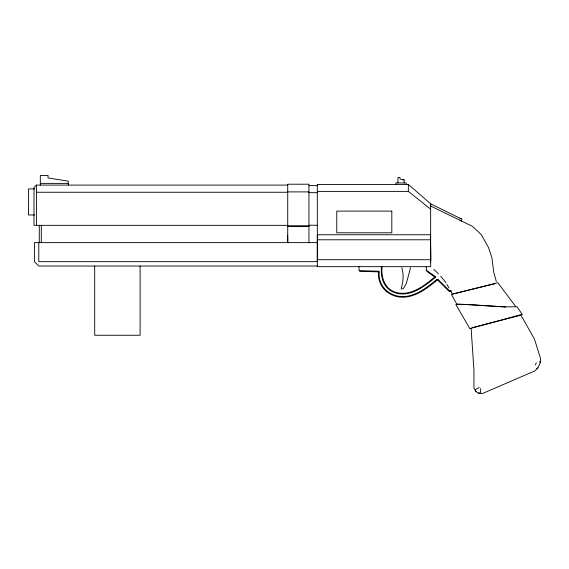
<?xml version="1.0" encoding="UTF-8"?>
<svg xmlns="http://www.w3.org/2000/svg" width="569" height="569" viewBox="0 0 569 569"><rect width="100%" height="100%" fill="white"/><g stroke="black" fill="none" stroke-linecap="round" stroke-linejoin="round"><path stroke-width="0.85" d="M287.722 235.893L287.722 242.629L287.722 184.214L308.939 184.214L308.939 242.629M317.346 235.637L317.31 261.655L38.792 261.655L38.792 242.629M381.408 266.669C380.384 279.777 385.071 291.534 399.168 293.76C413.08 295.603 425.121 285.681 435.278 277.487L426.807 271.278L426.273 270.168L426.288 266.712M430.633 206.362L430.641 203.816L461.864 219.2L459.951 218.283M430.633 209.15L430.676 203.83L408.343 184.427L317.324 184.427L317.324 266.669L430.676 266.669L430.633 209.15L408.343 191.39L317.324 191.39M435.278 277.487L435.313 276.527L426.273 270.168M471.089 327.964L473.949 370.341L473.949 387.987L475.855 391.529L478.394 393.2L482.405 393.549L534.853 370.924L537.897 367.944L540.28 362.752L540.55 358.491L534.483 339.145L520.976 315.205L480.229 325.632M480.741 388.485L480.435 392.638L478.394 393.2M430.505 262.544L430.882 259.62L430.441 236.917M410.548 267.672L406.238 283.767L403.307 288.554L401.657 289.137L401.166 288.483C403.265 281.819 403.947 274.393 401.764 267.672M535.322 364.942L536.325 362.759M287.722 185.096L36.416 185.096L33.991 187.514L33.991 225.338L287.722 225.338M435.313 276.527C425.242 284.834 413.215 294.856 399.289 293.106C385.789 291.271 380.832 279.059 382.084 266.669M451.558 290.766L450.164 291.499L437.91 279.407C426.985 288.533 413.713 299.088 398.57 296.933C386.045 294.564 377.467 285.019 378.527 271.868L378.463 271.207L359.181 270.638L358.975 266.776M437.91 279.407L436.999 279.379C426.273 288.12 413.414 298.391 398.691 296.278C386.472 293.974 378.129 284.706 379.189 271.868L378.463 271.207M479.254 387.51L475.563 389.431L475.855 391.529M536.453 368.477L537.897 367.944M472.697 327.559L479.454 325.824M494.852 283.789L452.298 294.038L450.221 290.282M402.383 179.861L404.161 179.861L404.161 182.955M40.314 183.382L68.287 183.382M308.939 185.615L317.324 185.615M34.666 188.908L28.45 188.908L28.45 214.961L34.666 214.961M287.722 191.895L308.939 191.895M36.416 192.258L287.722 192.258M308.939 192.671L317.324 192.671M308.939 225.246L317.346 225.246M287.722 226.021L308.939 226.021M287.722 226.163L308.939 226.163M317.324 234.748L430.676 234.748M317.324 239.777L430.676 239.777M317.346 242.629L34.417 242.629L34.417 261.655L38.792 266.029L317.31 266.029M317.324 259.713L430.676 259.713M379.189 271.868L359.907 271.321L359.181 270.638M505.841 306.983L456.701 303.953L451.452 294.507L497.832 282.679L515.777 306.648M450.164 291.499L449.097 291.349L436.999 279.379M404.161 179.861L400.249 179.086L399.808 177.45L397.951 177.45L397.944 182.955M459.965 220.48L461.85 221.057M430.825 206.113L472.54 226.37L481.246 234.57L488.558 247.629L491.929 257.864L493.693 271.882L496.289 281.456M433.791 269.443L438.5 273.845M440.74 276.257L446.068 282.779M446.893 284.28L448.977 288.035M539.739 361.308L540.28 362.752M408.343 184.427L408.343 191.39M406.252 184.427L406.252 182.955L395.853 182.955L395.853 184.427M140.116 266.029L140.116 335.255L94.696 335.255L94.696 266.029M68.287 185.096L68.287 181.162L48.059 177.969L48.059 175.451L40.314 175.451L40.314 185.096M41.309 225.338L41.309 242.629M39.282 225.338L39.282 242.629M36.416 185.096L36.416 225.338M522.136 314.33L469.816 328.669L455.833 304.429L468.87 304.579L504.212 306.862L517.086 306.769L522.136 314.33M391.821 211.113L336.763 211.113L336.763 232.792L391.821 232.792L391.821 211.113"/></g></svg>
